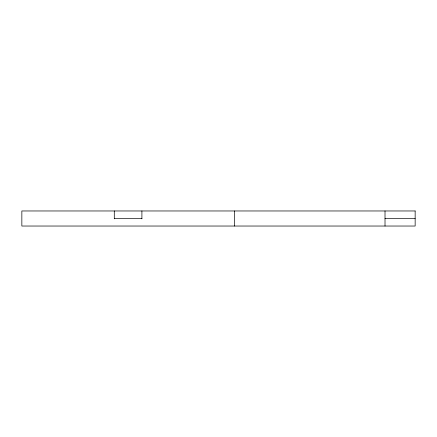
<?xml version="1.0" encoding="UTF-8"?>
<svg xmlns="http://www.w3.org/2000/svg" width="437" height="437" viewBox="0 0 437 437"><rect width="100%" height="100%" fill="white"/><g stroke="black" fill="none" stroke-linecap="round" stroke-linejoin="round"><path stroke-width="0.66" d="M114.286 218.5L141.905 218.5M385.013 218.5L415.15 218.5M385.013 210.967L385.013 226.033M234.341 210.967L234.341 226.033M141.905 210.967L141.905 218.828M114.286 210.967L114.286 218.828M415.15 210.967L21.85 210.967L21.85 226.033L415.15 226.033L415.15 210.967"/></g></svg>
